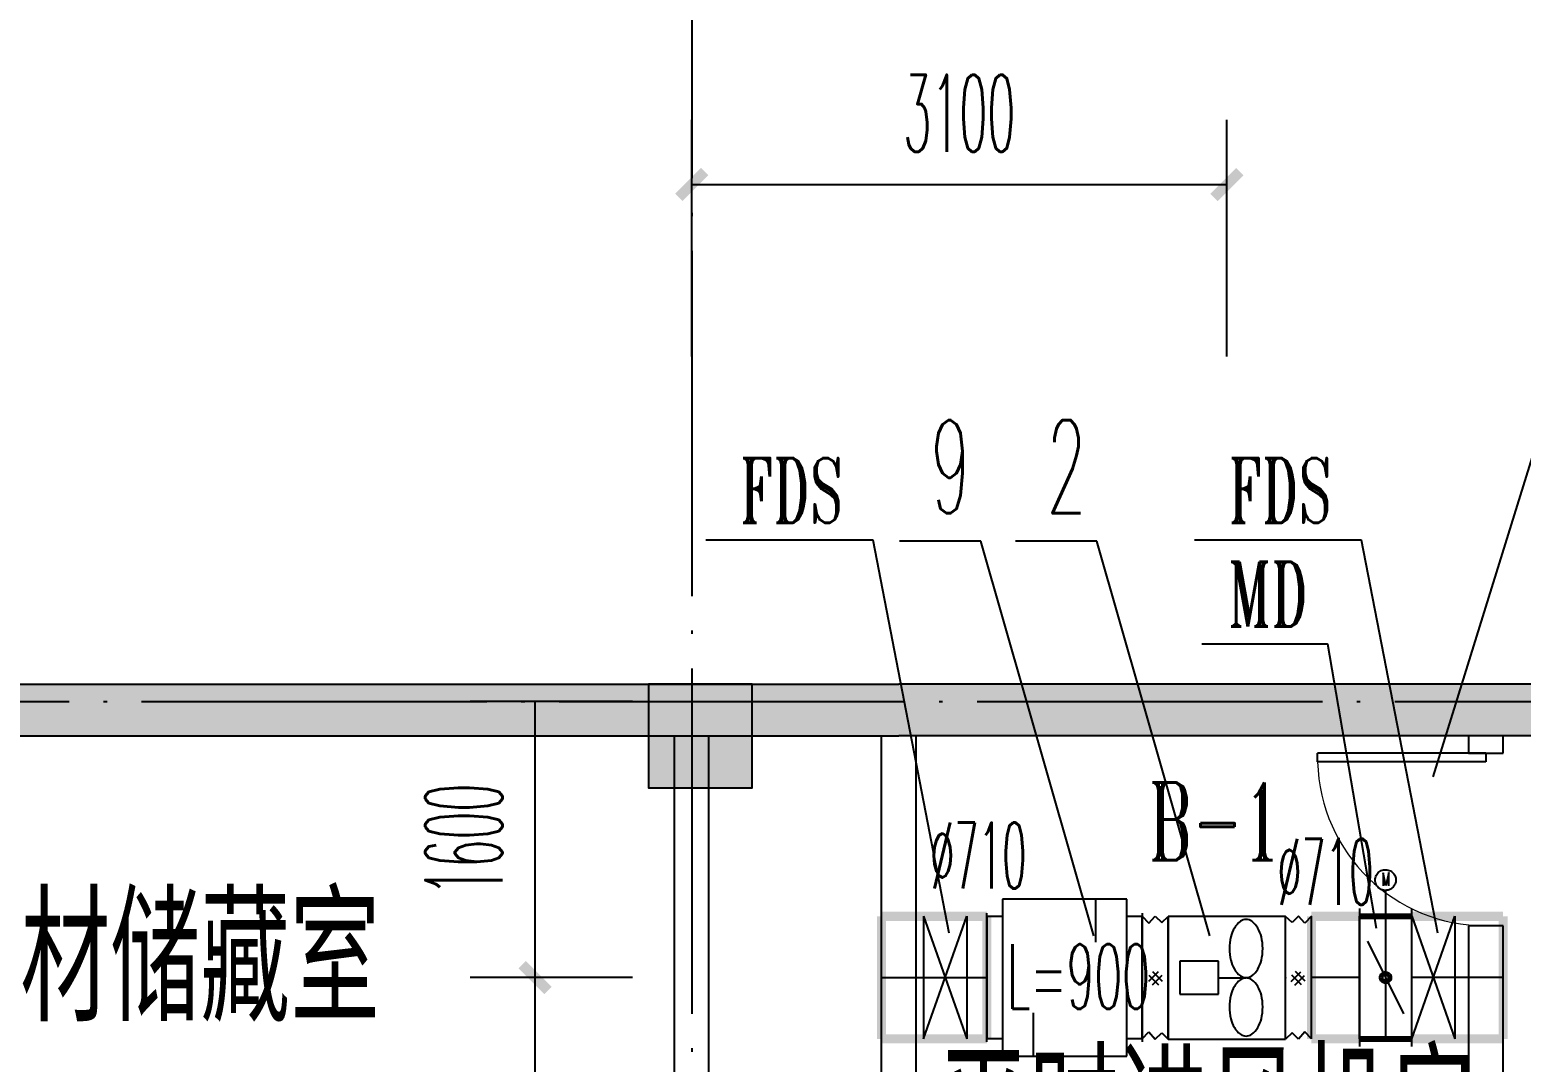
# Model space of a CAD drawing. Extents: x -888467 to -675969, y -675351 to -419232.
# Drawn here: x -786473 to -777834, y -456029 to -450048 of the extents above; entities that cross this region are included whole.
import ezdxf

# ---------------------------------------------------------------- set-up
doc = ezdxf.new("R2010")
doc.units = 0
doc.header["$LTSCALE"] = 1000
doc.linetypes.add('CENTER2', pattern=[1.125, 0.75, -0.125, 0.125, -0.125])
doc.linetypes.add('DOTE', pattern=[2.42, 2, -0.2, 0.02, -0.2])
doc.layers.get('0').update_dxf_attribs({"linetype": 'CONTINUOUS'})
doc.layers.get('Defpoints').update_dxf_attribs({"linetype": 'CONTINUOUS'})
for name, color, linetype in [('ACS_COM_BZ', 3, 'CONTINUOUS'), ('DOTE', 252, 'CONTINUOUS'), ('DUCT-回风风口', 7, 'CONTINUOUS'), ('DUCT-送风中心线', 5, 'CENTER2'), ('DUCT-送风标注', 3, 'CONTINUOUS'), ('DUCT-送风法兰', 3, 'CONTINUOUS'), ('DUCT-送风管', 4, 'CONTINUOUS'), ('DUCT-送风管端线', 3, 'CONTINUOUS'), ('DUCT-送风阀门', 7, 'CONTINUOUS'), ('HZ', 3, 'CONTINUOUS'), ('PUB_HATCH', 8, 'CONTINUOUS'), ('TH_DIM', 3, 'CONTINUOUS'), ('建筑层', 253, 'CONTINUOUS'), ('结构柱子', 253, 'CONTINUOUS'), ('设备', 2, 'CONTINUOUS'), ('设备编号', 3, 'CONTINUOUS'), ('风量标注', 3, 'CONTINUOUS')]:
    doc.layers.add(name, color=color, linetype=linetype)
doc.styles.add('_TCH_DIM', font='simplex.shx', dxfattribs={"width": 0.6, "bigfont": 'gbcbig.shx'})
doc.styles.add('_TCH_DIM_T3', font='simplex.shx', dxfattribs={"width": 0.423529, "bigfont": 'gbcbig.shx'})
doc.styles.add('hxd', font='simplex.shx', dxfattribs={"width": 0.5, "bigfont": 'gbcbig.shx'})
doc.styles.add('HZF', font='simplex.shx', dxfattribs={"width": 0.5, "bigfont": 'gbcbig.shx'})
doc.styles.add('romant', font='romant.shx', dxfattribs={"width": 0.8, "bigfont": 'gbcbig.shx'})
doc.styles.get("Standard").update_dxf_attribs({"font": 'GBENOR', "bigfont": 'GBCBIG'})
doc.dimstyles.new('_TCH_ARCH&&150', dxfattribs={"dimtxt": 446.25, "dimasz": 150, "dimexe": 375, "dimexo": 450, "dimgap": 189.375, "dimtad": 1, "dimdec": 0, "dimzin": 0, "dimdsep": 46, "dimtxsty": '_TCH_DIM_T3', "dimblk": 'ARCHTICK', "dimcen": 0.09, "dimclrt": 7, "dimazin": 2, "dimtfac": 1, "dimtdec": 0, "dimtix": 1, "dimtmove": 2, "dimatfit": 3, "dimfxl": 1, "dimtolj": 1, "dimtzin": 0, "dimarcsym": 0})

# ---------------------------------------------------------------- blocks, each defined once
blk = doc.blocks.new('ZYFJ')
at = {"layer": '设备'}
for p, q in [((-457317.5, 5153781.3, -272.1), (-458027.5, 5153781.3, -86.1)), ((-458027.5, 5153781.3, -86.1), (-457986.9, 5153743.2, -27113)), ((-457317.5, 5153781.3, -272.1), (-457357.4, 5153743.2, -26976.4)), ((-457986.9, 5153743.2, -27113), (-458027.9, 5153706.7, -21921.7)), ((-458027.9, 5153706.7, -21921.7), (-457991.7, 5153668.5, -27113)), ((-457651.7, 5153744.3, -30343.4), (-457707.7, 5153688.4, -30343.4)), ((-457650.5, 5153664.2, -30343.4), (-457706.3, 5153720.1, -30343.4)), ((-457630.1, 5153722.6, -30343.4), (-457686, 5153666.8, -30343.4)), ((-457628.8, 5153685.8, -30343.4), (-457684.7, 5153741.7, -30343.4)), ((-457357.4, 5153743.2, -26976.4), (-457316.4, 5153706.7, -21785.2)), ((-457316.4, 5153706.7, -21785.2), (-457352.5, 5153668.5, -26976.4)), ((-457991.7, 5153668.5, -27113), (-458026.4, 5153631.2, 106.7)), ((-458026.4, 5153631.2, 106.7), (-458026.4, 5152951.4, 106.7)), ((-457316.4, 5153631.2, 106.7), (-458026.4, 5153631.2, 590.1)), ((-457352.5, 5153668.5, -26976.4), (-457316.4, 5153631.2, 106.7)), ((-457316.4, 5152951.4, 106.7), (-457316.4, 5153631.2, 106.7)), ((-457671.4, 5153242.2, 106.7), (-457671.4, 5153402.6, 106.7)), ((-457575.8, 5153242.2, 106.7), (-457767, 5153242.2, 106.7)), ((-457767, 5153242.2, 106.7), (-457767, 5153019.4, 106.7)), ((-457575.8, 5153019.4, 106.7), (-457575.8, 5153242.2, 106.7)), ((-457767, 5153019.4, 106.7), (-457575.8, 5153019.4, 106.7)), ((-458026.4, 5152951.4, 106.7), (-457316.4, 5152951.4, 106.7)), ((-457316.4, 5152951.4, 106.7), (-458026.4, 5152951.4, 590.1)), ((-457991.7, 5152914.1, -27113), (-458026.4, 5152951.4, 106.7)), ((-457650.5, 5152918.4, -30343.4), (-457706.3, 5152862.5, -30343.4)), ((-457630.1, 5152860, -30343.4), (-457686, 5152915.8, -30343.4)), ((-457352.5, 5152914.1, -26976.4), (-457316.4, 5152951.4, 106.7)), ((-458027.9, 5152875.9, -21921.7), (-457991.7, 5152914.1, -27113)), ((-457986.9, 5152839.4, -27113), (-458027.9, 5152875.9, -21921.7)), ((-458027.5, 5152801.3, -86.1), (-457986.9, 5152839.4, -27113)), ((-457651.7, 5152838.3, -30343.4), (-457707.7, 5152894.2, -30343.4)), ((-457628.8, 5152896.8, -30343.4), (-457684.7, 5152840.9, -30343.4)), ((-457357.4, 5152839.4, -26976.4), (-457316.4, 5152875.9, -21785.2)), ((-457317.5, 5152801.3, -272.1), (-457357.4, 5152839.4, -26976.4)), ((-457316.4, 5152875.9, -21785.2), (-457352.5, 5152914.1, -26976.4)), ((-457317.5, 5152801.3, -272.1), (-458027.5, 5152801.3, -86.1))]:
    blk.add_line(p, q, dxfattribs=at)
for centre, major_axis, start_param, end_param in [((-457962.8, 5153402.6, 106.7), (0, 51.9), 0.886939, 1.570796), ((-457904.8, 5153349.3, 106.7), (0, -136.2), 3.611778, 4.028532), ((-457866.1, 5153263.4, 106.7), (0, -232.5), 3.349067, 3.611778), ((-457840.6, 5153126.9, 106.7), (0, -372), 3.141593, 3.349067), ((-457840.6, 5153126.9, 106.7), (0, -372), 2.934119, 3.141593), ((-457815.1, 5153263.4, 106.7), (0, 232.5), -0.470186, -0.207474), ((-457776.3, 5153349.3, 106.7), (0, -136.2), 2.254653, 2.671407), ((-457718.3, 5153402.6, 106.7), (0, -51.9), 1.570796, 2.254653), ((-457624.5, 5153402.6, 106.7), (0, -51.9), 4.028532, 4.712389), ((-457566.4, 5153349.3, 106.7), (0, -136.2), 3.611778, 4.028532), ((-457527.7, 5153263.4, 106.7), (0, 232.5), 0.207474, 0.470186), ((-457502.2, 5153126.9, 106.7), (0, -372), 3.141593, 3.349067), ((-457502.2, 5153126.9, 106.7), (0, -372), 2.934119, 3.141593), ((-457476.7, 5153263.4, 106.7), (0, -232.5), 2.671407, 2.934119), ((-457438, 5153349.3, 106.7), (0, 136.2), -0.886939, -0.470186), ((-457379.9, 5153402.6, 106.7), (0, 51.9), -1.570796, -0.886939), ((-457962.8, 5153402.6, 106.7), (0, -51.9), -1.570796, -0.886939), ((-457904.8, 5153455.9, 106.7), (0, 136.2), 2.254653, 2.671407), ((-457776.3, 5153455.9, 106.7), (0, 136.2), 3.611778, 4.028532), ((-457718.3, 5153402.6, 106.7), (0, -51.9), 0.886939, 1.570796), ((-457624.5, 5153402.6, 106.7), (0, 51.9), 1.570796, 2.254653), ((-457566.4, 5153455.9, 106.7), (0, -136.2), -0.886939, -0.470186), ((-457438, 5153455.9, 106.7), (0, -136.2), 0.470186, 0.886939), ((-457379.9, 5153402.6, 106.7), (0, -51.9), 0.886939, 1.570796), ((-457866.1, 5153541.7, 106.7), (0, -232.5), -0.470186, -0.207474), ((-457840.6, 5153678.3, 106.7), (0, -372), -0.207474, 0), ((-457840.6, 5153678.3, 106.7), (0, 372), 3.141593, 3.349067), ((-457815.1, 5153541.7, 106.7), (0, -232.5), 0.207474, 0.470186), ((-457527.7, 5153541.7, 106.7), (0, -232.5), -0.470186, -0.207474), ((-457502.2, 5153678.3, 106.7), (0, -372), -0.207474, 0), ((-457502.2, 5153678.3, 106.7), (0, -372), 0, 0.207474), ((-457476.7, 5153541.7, 106.7), (0, -232.5), 0.207474, 0.470186)]:
    blk.add_ellipse(centre, major_axis=major_axis, ratio=0.8875, start_param=start_param, end_param=end_param, dxfattribs=at)
for p in [(-457671.6, 5153631.2, -44.6), (-457671.6, 5153631.2, -64.6), (-457671.6, 5153631.2, -44.6), (-457671.6, 5153631.2, -472.7), (-457671.3, 5153631.2, 396.4), (-457671.3, 5153631.2, 697.9), (-457671.3, 5153631.2, 209.6), (-457671.6, 5152951.4, -44.6), (-457671.6, 5152951.4, -64.6), (-457671.6, 5152951.4, -44.6), (-457671.6, 5152951.4, -472.7), (-457671.3, 5152951.4, 396.4), (-457671.3, 5152951.4, 697.9), (-457671.3, 5152951.4, 209.6)]:
    blk.add_point(p, dxfattribs=at)
blk = doc.blocks.new('A$C2B1B7B0A')
at = {"layer": '结构柱子'}
h = blk.add_hatch(color=253, dxfattribs=at)
h.dxf.hatch_style = 1
h.paths.add_polyline_path([(74350, 46500), (73750, 46500), (73750, 45900), (74350, 45900)])
at = {"layer": '结构柱子', "color": 253}
blk.add_lwpolyline([(74350, 46500), (73750, 46500), (73750, 45900), (74350, 45900)], close=True, dxfattribs=at)
blk = doc.blocks.new('_ArchTick')
at = {"color": 0, "linetype": 'ByBlock', "const_width": 0.4}
blk.add_lwpolyline([(-0.5, -0.5), (0.5, 0.5)], dxfattribs=at)
blk = doc.blocks.new('*D524')
at = {"layer": 'Defpoints', "color": 0, "transparency": 16777216}
for p in [(-779539.1, -450943.7), (-782639.1, -452391.2), (-779539.1, -452391.2)]:
    blk.add_point(p, dxfattribs=at)
at = {"layer": 'TH_DIM', "color": 0, "lineweight": -2, "transparency": 16777216}
for p, q in [((-782639.1, -451941.2), (-782639.1, -450568.7)), ((-779539.1, -451941.2), (-779539.1, -450568.7)), ((-782639.1, -450943.7), (-779539.1, -450943.7))]:
    blk.add_line(p, q, dxfattribs=at)
at = {"layer": 'TH_DIM', "color": 0, "lineweight": -2, "transparency": 16777216, "xscale": 150, "yscale": 150, "zscale": 150, "rotation": 180}
blk.add_blockref('_ArchTick', (-782639.1, -450943.7), dxfattribs=at)
at = {"layer": 'TH_DIM', "color": 0, "lineweight": -2, "transparency": 16777216, "xscale": 150, "yscale": 150, "zscale": 150}
blk.add_blockref('_ArchTick', (-779539.1, -450943.7), dxfattribs=at)
at = {"layer": 'TH_DIM', "color": 7, "transparency": 16777216, "insert": (-781089.1, -450531.2), "char_height": 446.25, "attachment_point": 5, "style": '_TCH_DIM_T3'}
blk.add_mtext('\\A1;3100', dxfattribs=at)
blk = doc.blocks.new('*D558')
at = {"layer": 'Defpoints', "color": 0, "transparency": 16777216}
for p in [(-783546.7, -455538.7), (-782532.7, -455538.7), (-782532.7, -457338.7)]:
    blk.add_point(p, dxfattribs=at)
at = {"layer": 'TH_DIM', "color": 0, "lineweight": -2, "transparency": 16777216}
for p, q in [((-782982.7, -455538.7), (-783921.7, -455538.7)), ((-783546.7, -457338.7), (-783546.7, -455538.7)), ((-782982.7, -457338.7), (-783921.7, -457338.7))]:
    blk.add_line(p, q, dxfattribs=at)
at = {"layer": 'TH_DIM', "color": 0, "lineweight": -2, "transparency": 16777216, "xscale": 150, "yscale": 150, "zscale": 150}
for p, rotation in [((-783546.7, -455538.7), 90), ((-783546.7, -457338.7), 270)]:
    blk.add_blockref('_ArchTick', p, dxfattribs=dict(at, rotation=rotation))
at = {"layer": 'TH_DIM', "color": 7, "transparency": 16777216, "insert": (-783959.2, -456438.7), "char_height": 446.25, "attachment_point": 5, "rotation": 90, "style": '_TCH_DIM_T3'}
blk.add_mtext('\\A1;1800', dxfattribs=at)
blk = doc.blocks.new('*D559')
at = {"layer": 'Defpoints', "color": 0, "transparency": 16777216}
for p in [(-783546.7, -453938.7), (-782532.7, -453938.7), (-782532.7, -455538.7)]:
    blk.add_point(p, dxfattribs=at)
at = {"layer": 'TH_DIM', "color": 0, "lineweight": -2, "transparency": 16777216}
for p, q in [((-782982.7, -453938.7), (-783921.7, -453938.7)), ((-783546.7, -455538.7), (-783546.7, -453938.7)), ((-782982.7, -455538.7), (-783921.7, -455538.7))]:
    blk.add_line(p, q, dxfattribs=at)
at = {"layer": 'TH_DIM', "color": 0, "lineweight": -2, "transparency": 16777216, "xscale": 150, "yscale": 150, "zscale": 150}
for p, rotation in [((-783546.7, -453938.7), 90), ((-783546.7, -455538.7), 270)]:
    blk.add_blockref('_ArchTick', p, dxfattribs=dict(at, rotation=rotation))
at = {"layer": 'TH_DIM', "color": 7, "transparency": 16777216, "insert": (-783959.2, -454738.7), "char_height": 446.25, "attachment_point": 5, "rotation": 90, "style": '_TCH_DIM_T3'}
blk.add_mtext('\\A1;1600', dxfattribs=at)
blk = doc.blocks.new('$DorLib2D$00000001')
for p, q in [((0.45, 0.975), (0.5, 0.975)), ((0.45, 0), (0.45, 0.975)), ((0.5, 0), (0.5, 0.975)), ((0.5, 0), (0.45, 0))]:
    blk.add_line(p, q)
at = {"lineweight": 13}
blk.add_arc((0.475, 0), 0.975, 91.46928, 180, dxfattribs=at)

msp = doc.modelspace()

# ---------------------------------------------------------------- hatches: boundary and pattern name
at = {"layer": 'PUB_HATCH'}
for points in [[(-789064.1, -454038.7), (-788939.1, -454138.7), (-782639.1, -454138.7), (-782639.1, -453838.7), (-789064.1, -453838.7)], [(-782639.1, -453838.7), (-782639.1, -454138.7), (-781439.1, -454138.7), (-781439.1, -453838.7)], [(-778039.1, -454138.7), (-778039.1, -453838.7), (-781439.1, -453838.7), (-781439.1, -454138.7)], [(-775422.4, -454038.7), (-775439.1, -453838.7), (-778039.1, -453838.7), (-778039.1, -454138.7), (-775539.1, -454138.7)]]:
    msp.add_hatch(color=256, dxfattribs=at).paths.add_polyline_path(points)
at = {"layer": '建筑层'}
h = msp.add_hatch(color=253, dxfattribs=at)
h.dxf.hatch_style = 1
h.paths.add_polyline_path([(-782289.1, -453838.7), (-782889.1, -453838.7), (-782889.1, -454438.7), (-782289.1, -454438.7)])

# ---------------------------------------------------------------- linework, layer by layer
at = {"layer": 'ACS_COM_BZ'}
for p, q in [((-781296.3, -455183.7, 5000), (-781046.3, -455893.7, 5000)), ((-781296.3, -455893.7, 5000), (-781046.3, -455183.7, 5000)), ((-781296.3, -455183.7, 5000), (-781296.3, -455893.7, 5000)), ((-781046.3, -455183.7, 5000), (-781046.3, -455893.7, 5000)), ((-778467.8, -455183.7, 5000), (-778217.8, -455893.7, 5000)), ((-778467.8, -455893.7, 5000), (-778217.8, -455183.7, 5000)), ((-778217.8, -455183.7, 5000), (-778217.8, -455893.7, 5000))]:
    msp.add_line(p, q, dxfattribs=at)
at = {"layer": 'DOTE', "linetype": 'DOTE'}
for p, q in [((-782639.1, -448908.1), (-782639.1, -497433.1)), ((-860846.2, -453938.7), (-713239.1, -453938.7))]:
    msp.add_line(p, q, dxfattribs=at)
at = {"layer": 'DUCT-送风中心线'}
for p, q in [((-781539.1, -455538.7), (-780929.3, -455538.7)), ((-778770.5, -455538.7), (-779049.1, -455538.7)), ((-777939.1, -455538.7), (-778470.1, -455538.7))]:
    msp.add_line(p, q, dxfattribs=at)
at = {"layer": 'DUCT-送风法兰'}
for p, q in [((-780029.2, -455168.7), (-780029.2, -455908.7)), ((-778770.4, -455138.7), (-778770.4, -455938.7)), ((-778470.2, -455138.7), (-778470.2, -455938.7))]:
    msp.add_line(p, q, dxfattribs=at)
at = {"layer": 'DUCT-送风管'}
for points, const_width in [([(-780929.3, -455183.7), (-781539.1, -455183.7)], 52.5), ([(-781539.1, -455183.7), (-781539.1, -455893.7)], 52.5), ([(-780929.3, -455893.7), (-780929.3, -455183.7)], 52.5), ([(-778770.5, -455183.7), (-779049.1, -455183.7)], 52.5), ([(-779049.1, -455183.7), (-779049.1, -455893.7)], 52.5), ([(-778770.3, -455183.7), (-778470.3, -455183.7)], 35), ([(-777939.1, -455183.7), (-778470.1, -455183.7)], 52.5), ([(-777939.1, -455893.7), (-777939.1, -455183.7)], 52.5), ([(-781539.1, -455893.7), (-780929.3, -455893.7)], 52.5), ([(-779049.1, -455893.7), (-778770.5, -455893.7)], 52.5), ([(-778470.1, -455893.7), (-777939.1, -455893.7)], 52.5), ([(-778470.3, -455893.7), (-778770.3, -455893.7)], 35)]:
    msp.add_lwpolyline(points, dxfattribs=dict(at, const_width=const_width))
at = {"layer": 'DUCT-送风管端线'}
for p, q in [((-780929.3, -455183.7), (-780929.3, -455893.7)), ((-780029.3, -455183.7), (-780029.3, -455893.7)), ((-778770.5, -455893.7), (-778770.5, -455183.7)), ((-778770.3, -455183.7), (-778770.3, -455893.7)), ((-778470.3, -455183.7), (-778470.3, -455893.7)), ((-778470.1, -455183.7), (-778470.1, -455893.7))]:
    msp.add_line(p, q, dxfattribs=at)
at = {"layer": 'DUCT-送风阀门'}
for p, q in [((-778656.9, -454926.2), (-778651.3, -454922.3)), ((-778651.3, -454922.3), (-778645.2, -454919.1)), ((-778645.2, -454919.1), (-778638.8, -454916.7)), ((-778638.8, -454916.7), (-778632.2, -454914.9)), ((-778632.2, -454914.9), (-778625.4, -454913.9)), ((-778625.4, -454913.9), (-778618.6, -454913.7)), ((-778618.6, -454913.7), (-778611.7, -454914.3)), ((-778611.7, -454914.3), (-778605, -454915.7)), ((-778605, -454915.7), (-778598.5, -454917.8)), ((-778598.5, -454917.8), (-778592.3, -454920.7)), ((-778592.3, -454920.7), (-778586.4, -454924.2)), ((-778680.3, -454973.7), (-778679.9, -454966.9)), ((-778679.9, -454980.6), (-778680.3, -454973.7)), ((-778679.9, -454966.9), (-778678.7, -454960.1)), ((-778678.7, -454987.3), (-778679.9, -454980.6)), ((-778678.7, -454960.1), (-778676.8, -454953.6)), ((-778676.8, -454993.9), (-778678.7, -454987.3)), ((-778676.8, -454953.6), (-778674.1, -454947.2)), ((-778674.1, -455000.2), (-778676.8, -454993.9)), ((-778674.1, -454947.2), (-778670.7, -454941.3)), ((-778670.7, -455006.2), (-778674.1, -455000.2)), ((-778670.7, -454941.3), (-778666.7, -454935.7)), ((-778666.7, -455011.7), (-778670.7, -455006.2)), ((-778666.7, -454935.7), (-778662.1, -454930.7)), ((-778662.1, -454930.7), (-778656.9, -454926.2)), ((-778618, -455007.4, -4000), (-778634.5, -454930.9, -4000)), ((-778634.5, -454930.9, -4000), (-778634.5, -455007.4, -4000)), ((-778601.6, -454930.8, -4000), (-778618, -455007.4, -4000)), ((-778601.6, -455007.4, -4000), (-778601.6, -454930.8, -4000)), ((-778586.4, -454924.2), (-778581, -454928.4)), ((-778581, -454928.4), (-778576.1, -454933.2)), ((-778576.1, -454933.2), (-778571.7, -454938.5)), ((-778571.7, -455009), (-778576.1, -455014.3)), ((-778571.7, -454938.5), (-778568, -454944.2)), ((-778568, -455003.2), (-778571.7, -455009)), ((-778568, -454944.2), (-778565, -454950.4)), ((-778565, -454997.1), (-778568, -455003.2)), ((-778565, -454950.4), (-778562.7, -454956.8)), ((-778562.7, -454990.6), (-778565, -454997.1)), ((-778562.7, -454956.8), (-778561.2, -454963.5)), ((-778561.2, -454984), (-778562.7, -454990.6)), ((-778561.2, -454963.5), (-778560.4, -454970.3)), ((-778560.4, -454977.1), (-778561.2, -454984)), ((-778560.4, -454970.3), (-778560.4, -454977.1)), ((-780839.3, -455083.7), (-780839.3, -455993.7)), ((-780119.3, -455083.7), (-780839.3, -455083.7)), ((-780299.3, -455083.7), (-780299.3, -455334)), ((-780119.3, -455993.7), (-780119.3, -455083.7)), ((-778662.1, -455016.7), (-778666.7, -455011.7)), ((-778656.9, -455021.2), (-778662.1, -455016.7)), ((-778651.3, -455025.1), (-778656.9, -455021.2)), ((-778645.2, -455028.3), (-778651.3, -455025.1)), ((-778638.8, -455030.8), (-778645.2, -455028.3)), ((-778632.2, -455032.5), (-778638.8, -455030.8)), ((-778625.4, -455033.5), (-778632.2, -455032.5)), ((-778618.6, -455033.7), (-778625.4, -455033.5)), ((-778620.3, -455033.7), (-778620.3, -455183.7)), ((-778611.7, -455033.1), (-778618.6, -455033.7)), ((-778605, -455031.8), (-778611.7, -455033.1)), ((-778598.5, -455029.6), (-778605, -455031.8)), ((-778592.3, -455026.8), (-778598.5, -455029.6)), ((-778586.4, -455023.3), (-778592.3, -455026.8)), ((-778581, -455019.1), (-778586.4, -455023.3)), ((-778576.1, -455014.3), (-778581, -455019.1)), ((-780929.3, -455911.5), (-780929.3, -455166)), ((-780029.3, -455166), (-780029.3, -455911.5)), ((-780929.3, -455183.7), (-780839.3, -455183.7)), ((-780119.3, -455183.7), (-780029.3, -455183.7)), ((-778620.3, -455183.7), (-778620.3, -455893.7)), ((-778725.3, -455328.7), (-778515.3, -455748.7)), ((-778652, -455528.7), (-778650.1, -455524)), ((-778650.1, -455524), (-778647.5, -455519.6)), ((-778647.5, -455519.6), (-778644.2, -455515.7)), ((-778644.2, -455515.7), (-778640.4, -455512.3)), ((-778641.3, -455530.6), (-778639.4, -455526.9)), ((-778640.4, -455512.3), (-778636.2, -455509.5)), ((-778639.4, -455526.9), (-778636.9, -455523.6)), ((-778636.9, -455523.6), (-778633.8, -455520.8)), ((-778636.2, -455509.5), (-778631.5, -455507.4)), ((-778633.8, -455520.8), (-778630.3, -455518.6)), ((-778633.8, -455530), (-778631.9, -455527.6)), ((-778631.9, -455527.6), (-778629.6, -455525.6)), ((-778631.5, -455507.4), (-778626.6, -455506.1)), ((-778630.3, -455518.6), (-778626.4, -455517.1)), ((-778629.6, -455525.6), (-778627, -455524.1)), ((-778627, -455524.1), (-778624.1, -455523.1)), ((-778626.6, -455506.1), (-778621.5, -455505.5)), ((-778626.4, -455517.1), (-778622.3, -455516.3)), ((-778624.1, -455523.1), (-778621, -455522.6)), ((-778622.3, -455516.3), (-778618.2, -455516.3)), ((-778621.5, -455505.5), (-778616.5, -455505.7)), ((-778621, -455522.6), (-778618, -455522.8)), ((-778618.2, -455516.3), (-778614.1, -455517.1)), ((-778618, -455522.8), (-778615, -455523.5)), ((-778616.5, -455505.7), (-778611.5, -455506.7)), ((-778615, -455523.5), (-778612.2, -455524.8)), ((-778614.1, -455517.1), (-778610.2, -455518.6)), ((-778612.2, -455524.8), (-778609.7, -455526.6)), ((-778611.5, -455506.7), (-778606.7, -455508.4)), ((-778610.2, -455518.6), (-778606.7, -455520.8)), ((-778609.7, -455526.6), (-778607.6, -455528.8)), ((-778606.7, -455508.4), (-778602.2, -455510.8)), ((-778606.7, -455520.8), (-778603.6, -455523.6)), ((-778603.6, -455523.6), (-778601.1, -455526.9)), ((-778602.2, -455510.8), (-778598.2, -455513.9)), ((-778601.1, -455526.9), (-778599.3, -455530.6)), ((-778598.2, -455513.9), (-778594.6, -455517.6)), ((-778594.6, -455517.6), (-778591.7, -455521.7)), ((-778591.7, -455521.7), (-778589.4, -455526.3)), ((-778589.4, -455526.3), (-778587.9, -455531.1)), ((-778653.5, -455538.7), (-778653.1, -455533.6)), ((-778653.1, -455543.8), (-778653.5, -455538.7)), ((-778653.1, -455533.6), (-778652, -455528.7)), ((-778652, -455548.8), (-778653.1, -455543.8)), ((-778650.1, -455553.5), (-778652, -455548.8)), ((-778647.5, -455557.8), (-778650.1, -455553.5)), ((-778644.2, -455561.8), (-778647.5, -455557.8)), ((-778640.4, -455565.2), (-778644.2, -455561.8)), ((-778642.8, -455538.7), (-778642.4, -455534.6)), ((-778642.4, -455542.9), (-778642.8, -455538.7)), ((-778642.4, -455534.6), (-778641.3, -455530.6)), ((-778641.3, -455546.9), (-778642.4, -455542.9)), ((-778639.4, -455550.6), (-778641.3, -455546.9)), ((-778636.2, -455567.9), (-778640.4, -455565.2)), ((-778636.9, -455553.9), (-778639.4, -455550.6)), ((-778633.8, -455556.7), (-778636.9, -455553.9)), ((-778636.4, -455538.7), (-778636.1, -455535.7)), ((-778636.1, -455541.8), (-778636.4, -455538.7)), ((-778631.5, -455570), (-778636.2, -455567.9)), ((-778636.1, -455535.7), (-778635.2, -455532.7)), ((-778635.2, -455544.7), (-778636.1, -455541.8)), ((-778635.2, -455532.7), (-778633.8, -455530)), ((-778633.8, -455547.4), (-778635.2, -455544.7)), ((-778631.9, -455549.8), (-778633.8, -455547.4)), ((-778630.3, -455558.9), (-778633.8, -455556.7)), ((-778629.6, -455551.8), (-778631.9, -455549.8)), ((-778626.6, -455571.4), (-778631.5, -455570)), ((-778626.4, -455560.4), (-778630.3, -455558.9)), ((-778627, -455553.4), (-778629.6, -455551.8)), ((-778624.1, -455554.4), (-778627, -455553.4)), ((-778621.5, -455571.9), (-778626.6, -455571.4)), ((-778622.3, -455561.1), (-778626.4, -455560.4)), ((-778621, -455554.8), (-778624.1, -455554.4)), ((-778618.2, -455561.1), (-778622.3, -455561.1)), ((-778616.5, -455571.7), (-778621.5, -455571.9)), ((-778618, -455554.7), (-778621, -455554.8)), ((-778614.1, -455560.4), (-778618.2, -455561.1)), ((-778615, -455553.9), (-778618, -455554.7)), ((-778611.5, -455570.8), (-778616.5, -455571.7)), ((-778612.2, -455552.7), (-778615, -455553.9)), ((-778610.2, -455558.9), (-778614.1, -455560.4)), ((-778609.7, -455550.9), (-778612.2, -455552.7)), ((-778606.7, -455569.1), (-778611.5, -455570.8)), ((-778606.7, -455556.7), (-778610.2, -455558.9)), ((-778607.6, -455548.7), (-778609.7, -455550.9)), ((-778607.6, -455528.8), (-778606, -455531.3)), ((-778606, -455546.1), (-778607.6, -455548.7)), ((-778603.6, -455553.9), (-778606.7, -455556.7)), ((-778602.2, -455566.6), (-778606.7, -455569.1)), ((-778606, -455531.3), (-778604.8, -455534.2)), ((-778604.8, -455543.3), (-778606, -455546.1)), ((-778604.8, -455534.2), (-778604.2, -455537.2)), ((-778604.2, -455540.3), (-778604.8, -455543.3)), ((-778604.2, -455537.2), (-778604.2, -455540.3)), ((-778601.1, -455550.6), (-778603.6, -455553.9)), ((-778598.2, -455563.5), (-778602.2, -455566.6)), ((-778599.3, -455546.9), (-778601.1, -455550.6)), ((-778599.3, -455530.6), (-778598.1, -455534.6)), ((-778598.1, -455542.9), (-778599.3, -455546.9)), ((-778594.6, -455559.9), (-778598.2, -455563.5)), ((-778598.1, -455534.6), (-778597.8, -455538.7)), ((-778597.8, -455538.7), (-778598.1, -455542.9)), ((-778591.7, -455555.7), (-778594.6, -455559.9)), ((-778589.4, -455551.1), (-778591.7, -455555.7)), ((-778587.9, -455546.3), (-778589.4, -455551.1)), ((-778587.9, -455531.1), (-778587.1, -455536.2)), ((-778587.1, -455541.3), (-778587.9, -455546.3)), ((-778587.1, -455536.2), (-778587.1, -455541.3)), ((-780659.3, -455993.7), (-780659.3, -455743.5)), ((-780839.3, -455893.7), (-780929.3, -455893.7)), ((-780029.3, -455893.7), (-780119.3, -455893.7)), ((-780839.3, -455993.7), (-780119.3, -455993.7))]:
    msp.add_line(p, q, dxfattribs=at)
at = {"layer": 'HZ', "color": 7, "elevation": -2585.6}
for points in [[(-782557.1, -453003.2), (-781590.7, -453003.2), (-781150.2, -455279.6)], [(-779726.9, -453003.2), (-778760.5, -453003.2), (-778320, -455279.6)], [(-779684.8, -453605), (-778957.1, -453605), (-778674.6, -455253.1)]]:
    msp.add_lwpolyline(points, dxfattribs=at)
at = {"layer": '建筑层', "color": 253}
for p, q in [((-789064.1, -453838.7), (-782639.1, -453838.7)), ((-782639.1, -453838.7), (-781439.1, -453838.7)), ((-778039.1, -453838.7), (-781439.1, -453838.7)), ((-775439.1, -453838.7), (-778039.1, -453838.7)), ((-788939.1, -454138.7), (-782639.1, -454138.7)), ((-782739.1, -458388.7), (-782739.1, -454138.7)), ((-782639.1, -454138.7), (-781439.1, -454138.7)), ((-782539.1, -458388.7), (-782539.1, -454138.7)), ((-781539.1, -458388.7), (-781539.1, -454138.7)), ((-778039.1, -454138.7), (-781439.1, -454138.7)), ((-781339.1, -458388.7), (-781339.1, -454138.7)), ((-778139.1, -454138.7), (-778139.1, -454238.7)), ((-775539.1, -454138.7), (-778039.1, -454138.7)), ((-777939.1, -454238.7), (-777939.1, -454138.7)), ((-778139.1, -454238.7), (-777939.1, -454238.7)), ((-777939.1, -455238.7), (-778139.1, -455238.7)), ((-778139.1, -455238.7), (-778139.1, -458388.7)), ((-777939.1, -458388.7), (-777939.1, -455238.7))]:
    msp.add_line(p, q, dxfattribs=at)
msp.add_lwpolyline([(-782289.1, -453838.7), (-782889.1, -453838.7), (-782889.1, -454438.7), (-782289.1, -454438.7)], close=True, dxfattribs=at)
at = {"layer": '设备编号'}
for p, q in [((-780965.4, -453010.4), (-781436, -453010.4)), ((-780309.9, -455296.7), (-780965.4, -453010.4)), ((-780292.8, -453010.4), (-780763.5, -453010.4)), ((-779637.3, -455296.7), (-780292.8, -453010.4))]:
    msp.add_line(p, q, dxfattribs=at)
at = {"layer": '风量标注'}
msp.add_line((-778345, -454376.3), (-777621.9, -452045.5), dxfattribs=at)

# ---------------------------------------------------------------- block references
msp.add_blockref('A$C2B1B7B0A', (-856639.1, -500338.7))
at = {"layer": 'DUCT-回风风口', "rotation": 270}
msp.add_blockref('ZYFJ', (-5932830.4, -913211.3, 5121.5), dxfattribs=at)
at = {"layer": '建筑层', "color": 253, "xscale": -1000, "yscale": -1000, "zscale": 200, "rotation": 270}
msp.add_blockref('$DorLib2D$00000001', (-778039.1, -454738.7), dxfattribs=at)

# ---------------------------------------------------------------- texts
at = {"layer": 'DUCT-送风标注', "style": '_TCH_DIM', "width": 0.423529}
for p in [(-781256.7, -455023.3), (-779246.3, -455116.7)]:
    msp.add_text('%%C710', height=382.5, dxfattribs=at).set_placement(p)
at = {"layer": 'DUCT-送风标注', "color": 3, "style": 'HZF', "width": 0.5}
msp.add_text('L=900', height=375, dxfattribs=at).set_placement((-780812.7, -455720.2, 14000))
at = {"layer": 'HZ', "color": 3, "style": 'romant', "width": 0.6}
for s, p in [('FDS', (-782360.1, -452903.6, 12828.5)), ('FDS', (-779529.9, -452903.6, 12828.5)), ('MD', (-779534, -453505.4, 12828.5))]:
    msp.add_text(s, height=375, dxfattribs=at).set_placement(p)
at = {"layer": '建筑层', "color": 253}
for s, p in [('防化器材储藏室', (-788090.7, -455792.8)), ('平时进风机房', (-781208.6, -456699.6))]:
    msp.add_text(s, height=723.4, dxfattribs=at).set_placement(p)
at = {"layer": '设备编号'}
for s, height, style, width, p in [('9', 540, 'hxd', 0.5, (-781255.6, -452848.4)), ('2', 540, 'hxd', 0.5, (-780583.1, -452848.4)), ('B-1', 450, 'romant', 0.6, (-779992.3, -454858.9, 8000))]:
    msp.add_text(s, height=height, dxfattribs=dict(at, style=style, width=width)).set_placement(p)

# ---------------------------------------------------------------- dimensions: what is measured, and where the dimension line sits
at = {"layer": 'TH_DIM'}
dim = msp.add_aligned_dim(p1=(-782639.1, -452391.2), p2=(-779539.1, -452391.2), distance=1447.5, dimstyle='_TCH_ARCH&&150', dxfattribs=at)
dim.commit()
dim.dimension.update_dxf_attribs({"geometry": '*D524', "text_midpoint": (-781089.1, -450531.2)})
at = {"layer": 'TH_DIM', "color": 3}
for p1, p2, picture, middle in [((-782532.7, -455538.7), (-782532.7, -453938.7), '*D559', (-783959.2, -454738.7)), ((-782532.7, -457338.7), (-782532.7, -455538.7), '*D558', (-783959.2, -456438.7))]:
    dim = msp.add_aligned_dim(p1=p1, p2=p2, distance=1014.1, dimstyle='_TCH_ARCH&&150', dxfattribs=at)
    dim.commit()
    dim.dimension.update_dxf_attribs({"geometry": picture, "text_midpoint": middle})

doc.saveas('drawing.dxf')
